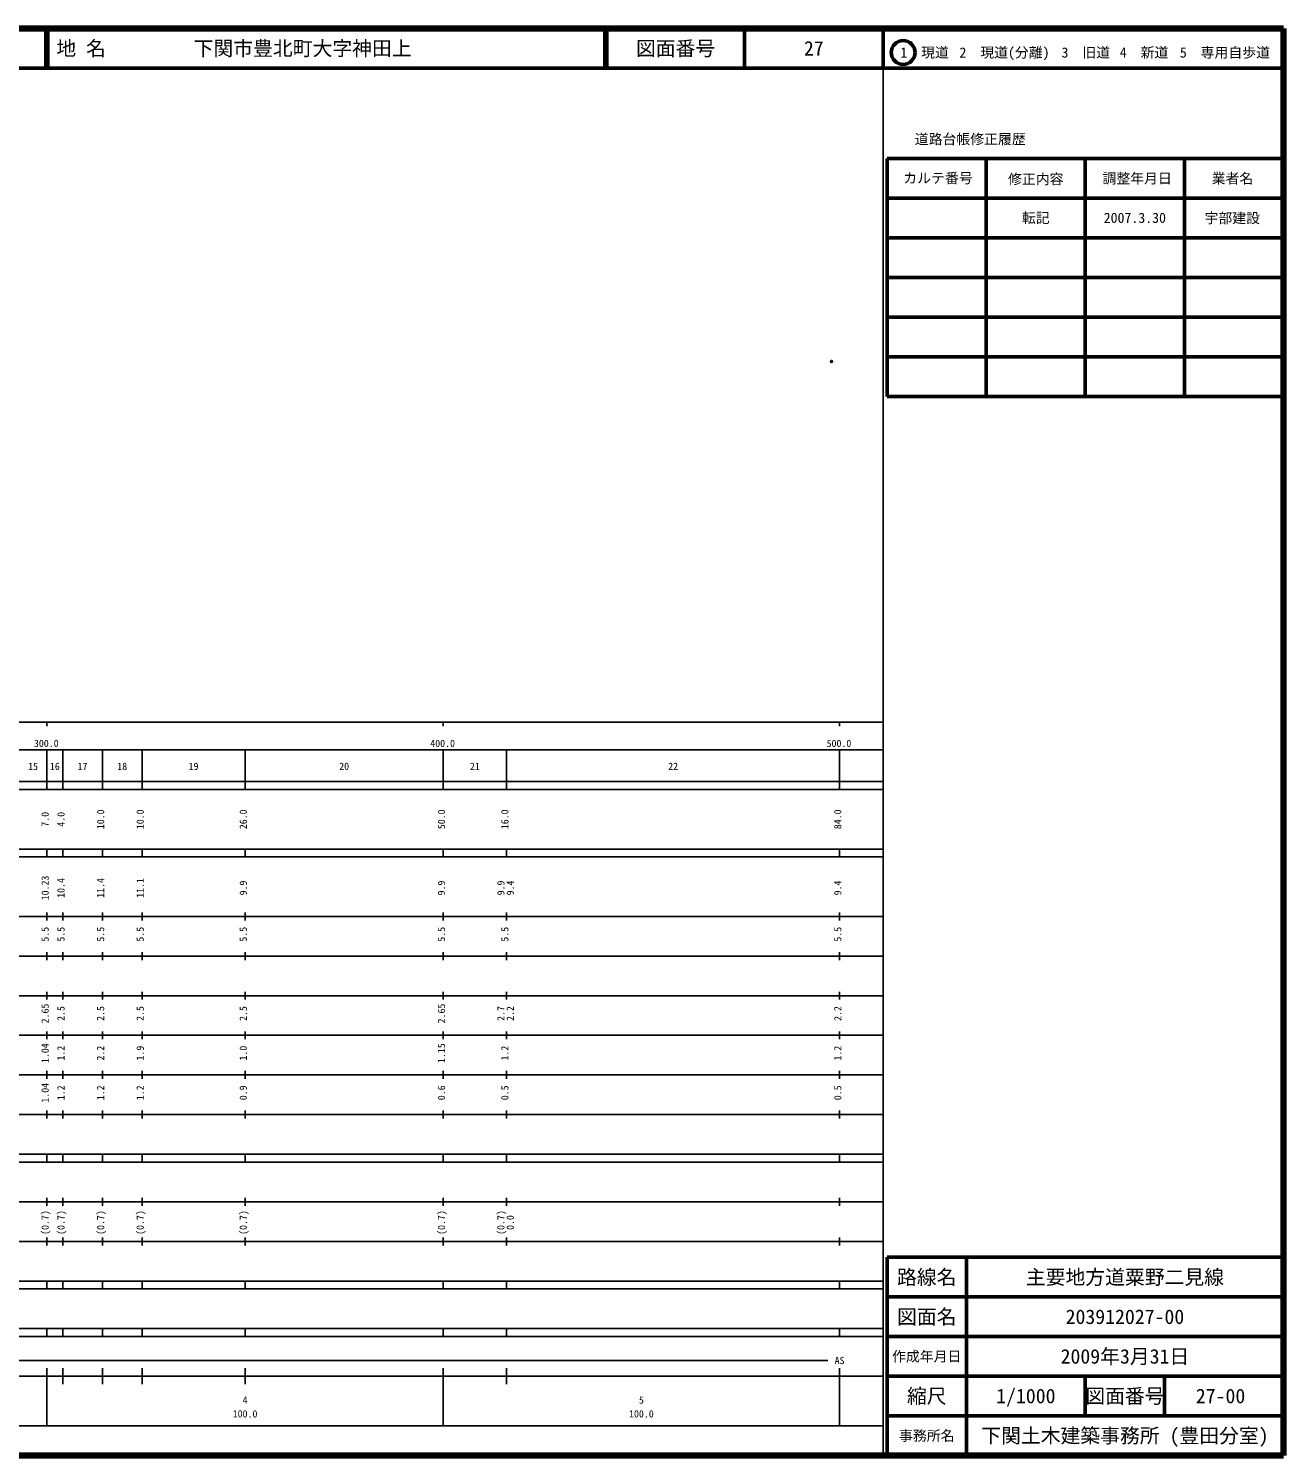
# Model space of a CAD drawing. Units: millimetres on the paper. Extents: x 40 to 680, y 20 to 380.
# Drawn here: x 363.4 to 680, y 20 to 380 of the extents above; entities that cross this region are included whole.
import ezdxf
from ezdxf.enums import TextEntityAlignment as Align

# ---------------------------------------------------------------- set-up
doc = ezdxf.new("R2010")
doc.units = ezdxf.units.MM
doc.header["$PDMODE"] = 32
doc.header["$PDSIZE"] = 0.5
doc.layers.add('M-OTRS', color=6, linetype='Continuous')
doc.layers.add('M-TTL-TXT', color=7, linetype='Continuous')
for name, color, linetype, lineweight in [('M-TTL', 2, 'Continuous', 140), ('M-TTL-BAND', 7, 'Continuous', 25), ('M-TTL-FRAM', 2, 'Continuous', 50), ('M-TTL-LINE', 7, 'Continuous', 50)]:
    doc.layers.add(name, color=color, linetype=linetype, lineweight=lineweight)
doc.styles.add('ＭＳ ゴシック', font='')
doc.styles.get('ＭＳ ゴシック').set_extended_font_data('MS Gothic')

msp = doc.modelspace()

# ---------------------------------------------------------------- linework, layer by layer
at = {"layer": 'M-OTRS'}
msp.add_point((565.988, 296.001), dxfattribs=at)
at = {"layer": 'M-TTL'}
for p, q in [((680, 380), (40, 380)), ((680, 20), (680, 380)), ((40, 20), (680, 20))]:
    msp.add_line(p, q, dxfattribs=at)
at = {"layer": 'M-TTL-BAND'}
for p, q in [((579, 20), (579, 370)), ((40, 205), (579, 205)), ((368, 205), (368, 204)), ((468, 205), (468, 204)), ((568, 205), (568, 204)), ((68, 198), (579, 198)), ((368, 188), (368, 198)), ((372, 188), (372, 198)), ((382, 188), (382, 198)), ((392, 188), (392, 198)), ((418, 188), (418, 198)), ((468, 188), (468, 198)), ((484, 188), (484, 198)), ((568, 188), (568, 198)), ((40, 190), (579, 190)), ((40, 188), (579, 188)), ((40, 173), (579, 173)), ((368, 171), (368, 173)), ((372, 171), (372, 173)), ((382, 171), (382, 173)), ((392, 171), (392, 173)), ((418, 171), (418, 173)), ((468, 171), (468, 173)), ((484, 171), (484, 173)), ((568, 171), (568, 173)), ((40, 171), (579, 171)), ((40, 156), (579, 156)), ((368, 155), (368, 157)), ((372, 155), (372, 157)), ((382, 155), (382, 157)), ((392, 155), (392, 157)), ((418, 155), (418, 157)), ((468, 155), (468, 157)), ((484, 155), (484, 157)), ((568, 155), (568, 157)), ((46, 146), (579, 146)), ((368, 145), (368, 147)), ((372, 145), (372, 147)), ((382, 145), (382, 147)), ((392, 145), (392, 147)), ((418, 145), (418, 147)), ((468, 145), (468, 147)), ((484, 145), (484, 147)), ((568, 145), (568, 147)), ((368, 135), (368, 137)), ((372, 135), (372, 137)), ((382, 135), (382, 137)), ((392, 135), (392, 137)), ((418, 135), (418, 137)), ((468, 135), (468, 137)), ((484, 135), (484, 137)), ((568, 135), (568, 137)), ((52, 136), (579, 136)), ((46, 126), (579, 126)), ((368, 125), (368, 127)), ((372, 125), (372, 127)), ((382, 125), (382, 127)), ((392, 125), (392, 127)), ((418, 125), (418, 127)), ((468, 125), (468, 127)), ((484, 125), (484, 127)), ((568, 125), (568, 127)), ((52, 116), (579, 116)), ((368, 115), (368, 117)), ((372, 115), (372, 117)), ((382, 115), (382, 117)), ((392, 115), (392, 117)), ((418, 115), (418, 117)), ((468, 115), (468, 117)), ((484, 115), (484, 117)), ((568, 115), (568, 117)), ((46, 106), (579, 106)), ((368, 105), (368, 107)), ((372, 105), (372, 107)), ((382, 105), (382, 107)), ((392, 105), (392, 107)), ((418, 105), (418, 107)), ((468, 105), (468, 107)), ((484, 105), (484, 107)), ((568, 105), (568, 107)), ((40, 96), (579, 96)), ((40, 94), (579, 94)), ((368, 94), (368, 96)), ((372, 94), (372, 96)), ((382, 94), (382, 96)), ((392, 94), (392, 96)), ((418, 94), (418, 96)), ((468, 94), (468, 96)), ((484, 94), (484, 96)), ((568, 94), (568, 96)), ((49, 84), (579, 84)), ((368, 83), (368, 85)), ((372, 83), (372, 85)), ((382, 83), (382, 85)), ((392, 83), (392, 85)), ((418, 83), (418, 85)), ((468, 83), (468, 85)), ((484, 83), (484, 85)), ((568, 83), (568, 85)), ((40, 74), (579, 74)), ((368, 73), (368, 75)), ((372, 73), (372, 75)), ((382, 73), (382, 75)), ((392, 73), (392, 75)), ((418, 73), (418, 75)), ((468, 73), (468, 75)), ((484, 73), (484, 75)), ((568, 73), (568, 75)), ((40, 64), (579, 64)), ((40, 62), (579, 62)), ((368, 62), (368, 64)), ((372, 62), (372, 64)), ((382, 62), (382, 64)), ((392, 62), (392, 64)), ((418, 62), (418, 64)), ((468, 62), (468, 64)), ((484, 62), (484, 64)), ((568, 62), (568, 64)), ((40, 52), (579, 52)), ((368, 50), (368, 52)), ((372, 50), (372, 52)), ((382, 50), (382, 52)), ((392, 50), (392, 52)), ((418, 50), (418, 52)), ((468, 50), (468, 52)), ((484, 50), (484, 52)), ((568, 50), (568, 52)), ((40, 50), (579, 50)), ((71, 44), (565, 44)), ((40, 40), (579, 40)), ((368, 27.5), (368, 42)), ((372, 38), (372, 42)), ((382, 38), (382, 42)), ((392, 38), (392, 42)), ((418, 38), (418, 42)), ((468, 27.5), (468, 42)), ((484, 38), (484, 42)), ((568, 27.5), (568, 42)), ((68, 27.5), (579, 27.5))]:
    msp.add_line(p, q, dxfattribs=at)
at = {"layer": 'M-TTL-FRAM'}
for p, q in [((580, 347.197), (580, 287.197)), ((580, 347.197), (680, 347.197)), ((580, 287.197), (680, 287.197)), ((680, 70), (580, 70)), ((580, 70), (580, 20))]:
    msp.add_line(p, q, dxfattribs=at)
at = {"layer": 'M-TTL-LINE'}
for p, q in [((367.75, 380), (367.75, 370)), ((368.25, 380), (368.25, 370)), ((508.747, 380), (508.747, 370)), ((509.247, 380), (509.247, 370)), ((543.997, 380), (543.997, 370)), ((579, 380), (579, 370)), ((40, 370), (680, 370)), ((605, 347.197), (605, 287.197)), ((630, 347.197), (630, 287.197)), ((655, 347.197), (655, 287.197)), ((580, 337.197), (680, 337.197)), ((580, 327.197), (680, 327.197)), ((580, 317.197), (680, 317.197)), ((580, 307.197), (680, 307.197)), ((580, 297.197), (680, 297.197)), ((600, 70), (600, 20)), ((680, 60), (580, 60)), ((680, 50), (580, 50)), ((680, 40), (580, 40)), ((630, 40), (630, 30)), ((650, 40), (650, 30)), ((680, 30), (580, 30))]:
    msp.add_line(p, q, dxfattribs=at)
msp.add_circle((584.031, 373.958), 3, dxfattribs=at)

# ---------------------------------------------------------------- texts
at = {"layer": 'M-TTL-BAND', "style": 'ＭＳ ゴシック'}
for s, p in [('300.0', (367.844, 198.195)), ('400.0', (467.844, 198.195)), ('500.0', (567.844, 198.195)), ('15', (364.5, 192.405)), ('16', (370, 192.405)), ('17', (377, 192.405)), ('18', (387, 192.405)), ('19', (405, 192.405)), ('20', (443, 192.405)), ('21', (476, 192.405)), ('22', (526, 192.405)), ('AS', (568, 42.5)), ('4', (418, 32.523)), ('5', (518, 32.523)), ('100.0', (418, 29.033)), ('100.0', (518, 29.033))]:
    msp.add_text(s, height=1.833, dxfattribs=at).set_placement(p, align=Align.BOTTOM_CENTER)
for s, p in [('7.0', (369, 180.5)), ('4.0', (373, 180.5)), ('10.0', (383, 180.5)), ('10.0', (393, 180.5)), ('26.0', (419, 180.5)), ('50.0', (469, 180.5)), ('16.0', (485, 180.5)), ('84.0', (569, 180.5)), ('10.23', (369, 163.174)), ('10.4', (373, 163.174)), ('11.4', (383, 163.174)), ('11.1', (393, 163.174)), ('9.9', (419, 163.174)), ('9.9', (469, 163.174)), ('9.9', (484, 163.174)), ('9.4', (486.37, 163.174)), ('9.4', (569, 163.174)), ('5.5', (369, 151.5)), ('5.5', (373, 151.5)), ('5.5', (383, 151.5)), ('5.5', (393, 151.5)), ('5.5', (419, 151.5)), ('5.5', (469, 151.5)), ('5.5', (485, 151.5)), ('5.5', (569, 151.5)), ('2.65', (369, 131.5)), ('2.5', (373, 131.5)), ('2.5', (383, 131.5)), ('2.5', (393, 131.5)), ('2.5', (419, 131.5)), ('2.65', (469, 131.5)), ('2.7', (484, 131.5)), ('2.2', (486.37, 131.5)), ('2.2', (569, 131.5)), ('1.04', (369, 121.5)), ('1.2', (373, 121.5)), ('2.2', (383, 121.5)), ('1.9', (393, 121.5)), ('1.0', (419, 121.5)), ('1.15', (469, 121.5)), ('1.2', (485, 121.5)), ('1.2', (569, 121.5)), ('1.04', (369, 111.5)), ('1.2', (373, 111.5)), ('1.2', (383, 111.5)), ('1.2', (393, 111.5)), ('0.9', (419, 111.5)), ('0.6', (469, 111.5)), ('0.5', (485, 111.5)), ('0.5', (569, 111.5)), ('(0.7)', (369, 78.764)), ('(0.7)', (373, 78.764)), ('(0.7)', (383, 78.764)), ('(0.7)', (393, 78.764)), ('(0.7)', (419, 78.764)), ('(0.7)', (469, 78.764)), ('(0.7)', (484, 78.764)), ('0.0', (486.37, 78.764))]:
    msp.add_text(s, height=1.833, rotation=90, dxfattribs=at).set_placement(p, align=Align.BOTTOM_CENTER)
at = {"layer": 'M-TTL-TXT', "style": 'ＭＳ ゴシック'}
for s, p in [('地 名', (370.38, 375)), ('下関市豊北町大字神田上', (405.024, 375))]:
    msp.add_text(s, height=3.666, dxfattribs=at).set_placement(p, align=Align.MIDDLE_LEFT)
for s, height, p in [('図面番号', 3.666, (526.622, 375)), ('27', 3.666, (561.497, 375)), ('1\u3000現道', 2.566, (589.448, 373.958)), ('2\u3000現道(分離)', 2.566, (609.619, 373.958)), ('3\u3000旧道', 2.566, (630.121, 373.958)), ('4\u3000新道', 2.566, (644.824, 373.958)), ('5\u3000専用自歩道', 2.566, (665.228, 373.958)), ('道路台帳修正履歴', 2.566, (600.968, 352.113)), ('カルテ番号', 2.566, (592.839, 342.277)), ('修正内容', 2.566, (617.509, 342.023)), ('調整年月日', 2.566, (643.089, 342.197)), ('業者名', 2.566, (667.134, 342.197)), ('転記', 2.566, (617.5, 332.245)), ('2007.3.30', 2.566, (642.5, 332.245)), ('宇部建設', 2.566, (667.077, 332.189)), ('路線名', 3.666, (590, 65)), ('路線名', 3.666, (590, 65)), ('主要地方道粟野二見線', 3.666, (640, 65)), ('図面名', 3.666, (590, 55)), ('図面名', 3.666, (590, 55)), ('203912027-00', 3.666, (640, 55)), ('2009年3月31日', 3.666, (640, 45)), ('作成年月日', 2.566, (590, 45)), ('作成年月日', 2.566, (590, 45)), ('縮尺', 3.666, (590, 35)), ('縮尺', 3.666, (590, 35)), ('1/1000', 3.666, (615, 35)), ('図面番号', 3.666, (640, 35)), ('図面番号', 3.666, (640, 35)), ('27-00', 3.666, (664.125, 35)), ('事務所名', 2.566, (590, 25)), ('事務所名', 2.566, (590, 25)), ('下関土木建築事務所 (豊田分室)', 3.666, (640, 25))]:
    msp.add_text(s, height=height, dxfattribs=at).set_placement(p, align=Align.MIDDLE_CENTER)

doc.saveas('drawing.dxf')
